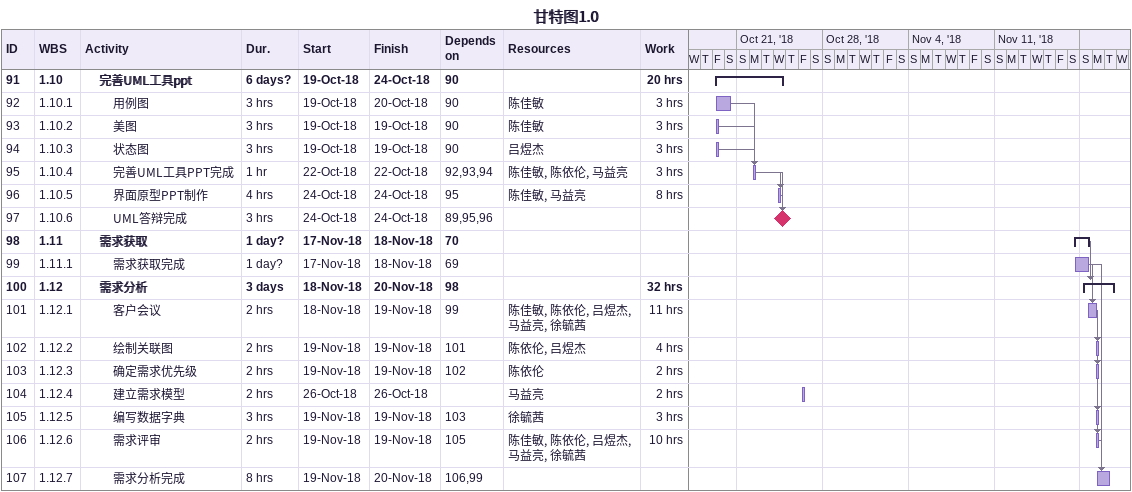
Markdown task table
甘特图1.0

| ID | WBS | Task | Duration | Start | Finish | Predecessors | Resources | Work (h) |
|---|---|---|---|---|---|---|---|---|
| 91 | 1.10 | **完善UML工具ppt** | 6d? | 2018-10-19 | 2018-10-24 | 90 |  | 20 |
| 92 | 1.10.1 | 用例图 | 3h | 2018-10-19 | 2018-10-20 | 90 | 陈佳敏 | 3 |
| 93 | 1.10.2 | 美图 | 3h | 2018-10-19 | 2018-10-19 | 90 | 陈佳敏 | 3 |
| 94 | 1.10.3 | 状态图 | 3h | 2018-10-19 | 2018-10-19 | 90 | 吕煜杰 | 3 |
| 95 | 1.10.4 | 完善UML工具PPT完成 | 1h | 2018-10-22 | 2018-10-22 | 92, 93, 94 | 陈佳敏, 陈依伦, 马益亮 | 3 |
| 96 | 1.10.5 | 界面原型PPT制作 | 4h | 2018-10-24 | 2018-10-24 | 95 | 陈佳敏, 马益亮 | 8 |
| 97 | 1.10.6 | UML答辩完成 | 3h | 2018-10-24 | 2018-10-24 | 89, 95, 96 |  |  |
| 98 | 1.11 | **需求获取** | 1d? | 2018-11-17 | 2018-11-18 | 70 |  |  |
| 99 | 1.11.1 | 需求获取完成 | 1d? | 2018-11-17 | 2018-11-18 | 69 |  |  |
| 100 | 1.12 | **需求分析** | 3d | 2018-11-18 | 2018-11-20 | 98 |  | 32 |
| 101 | 1.12.1 | 客户会议 | 2h | 2018-11-18 | 2018-11-19 | 99 | 陈佳敏, 陈依伦, 吕煜杰, 马益亮, 徐毓茜 | 11 |
| 102 | 1.12.2 | 绘制关联图 | 2h | 2018-11-19 | 2018-11-19 | 101 | 陈依伦, 吕煜杰 | 4 |
| 103 | 1.12.3 | 确定需求优先级 | 2h | 2018-11-19 | 2018-11-19 | 102 | 陈依伦 | 2 |
| 104 | 1.12.4 | 建立需求模型 | 2h | 2018-10-26 | 2018-10-26 |  | 马益亮 | 2 |
| 105 | 1.12.5 | 编写数据字典 | 3h | 2018-11-19 | 2018-11-19 | 103 | 徐毓茜 | 3 |
| 106 | 1.12.6 | 需求评审 | 2h | 2018-11-19 | 2018-11-19 | 105 | 陈佳敏, 陈依伦, 吕煜杰, 马益亮, 徐毓茜 | 10 |
| 107 | 1.12.7 | 需求分析完成 | 8h | 2018-11-19 | 2018-11-20 | 106, 99 |  |  |
